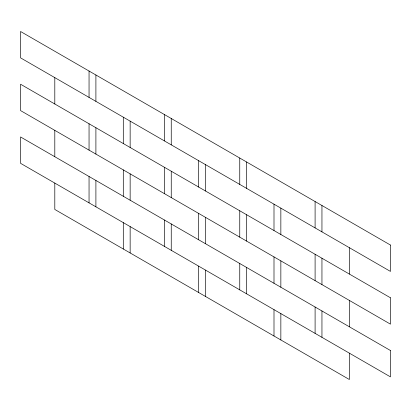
<?xml version="1.0" encoding="UTF-8"?>
<svg xmlns="http://www.w3.org/2000/svg" width="411" height="411" viewBox="0 0 411 411"><rect width="100%" height="100%" fill="white"/><g stroke="black" fill="none" stroke-linecap="round" stroke-linejoin="round"><path stroke-width="0.62" d="M349.35 247.684L349.35 274.05M349.35 300.415L349.35 326.781M349.35 353.147L349.35 379.512L54.802 209.456L54.802 183.09M321.952 205.5L321.952 231.866M321.952 258.231L321.952 284.597M321.952 310.963L321.952 337.328M315.098 201.544L315.098 227.91M315.098 254.275L315.098 280.641M315.098 307.007L315.098 333.372M280.852 208.136L280.852 234.501M280.852 260.867L280.852 287.232M280.852 313.598L280.852 339.964M273.998 204.18L273.998 230.545M273.998 256.911L273.998 283.277M273.998 309.642L273.998 336.008M246.6 161.996L246.6 188.361M246.6 214.727L246.6 241.093M246.6 267.458L246.6 293.824M239.752 158.04L239.752 184.405M239.752 210.771L239.752 237.137M239.752 263.502L239.752 289.868M205.5 164.631L205.5 190.997M205.5 217.362L205.5 243.728M205.5 270.094L205.5 296.459M198.652 160.68L198.652 187.046M198.652 213.412L198.652 239.777M198.652 266.143L198.652 292.509M171.248 118.491L171.248 144.857M171.248 171.223L171.248 197.588M171.248 223.954L171.248 250.32M164.4 114.541L164.4 140.906M164.4 167.272L164.4 193.638M164.4 220.003L164.4 246.369M130.148 121.132L130.148 147.498M130.148 173.863L130.148 200.229M130.148 226.595L130.148 252.96M123.3 117.176L123.3 143.542M123.3 169.907L123.3 196.273M123.3 222.639L123.3 249.004M95.902 74.992L95.902 101.358M95.902 127.723L95.902 154.089M95.902 180.455L95.902 206.82M89.048 71.036L89.048 97.402M89.048 123.768L89.048 150.133M89.048 176.499L89.048 202.864M54.802 77.628L54.802 103.993M54.802 130.359L54.802 156.725M390.45 245.048L20.55 31.488L20.55 57.853L390.45 271.414L390.45 245.048M390.45 297.78L20.55 84.219L20.55 110.585L390.45 324.145L390.45 297.78M390.45 350.511L20.55 136.95L20.55 163.316L390.45 376.877L390.45 350.511"/></g></svg>
